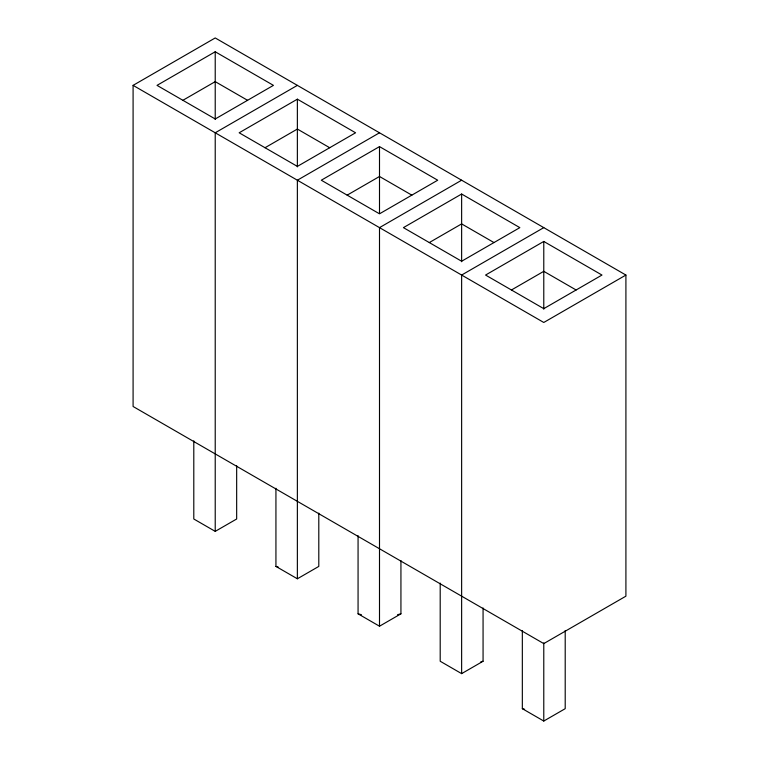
<?xml version="1.0" encoding="UTF-8"?>
<svg xmlns="http://www.w3.org/2000/svg" width="759" height="759" viewBox="0 0 759 759"><rect width="100%" height="100%" fill="white"/><g stroke="black" fill="none" stroke-linecap="round" stroke-linejoin="round"><path stroke-width="1.14" d="M133.091 85.369L215.224 37.95L625.909 275.052L625.909 596.176L543.776 643.594L133.091 406.492L133.091 85.369L543.776 322.471L625.909 275.052M215.224 51.764L157.018 85.369L215.224 118.973L273.439 85.369L215.224 51.764L215.224 119.476M182.891 100.302L215.224 81.64L247.567 100.302M297.367 85.369L215.224 132.787L215.224 531.366L193.792 518.995L193.792 440.837M297.367 99.182L239.161 132.787L297.367 166.401L355.573 132.787L297.367 99.182L297.367 166.895M265.024 147.73L297.367 129.058L329.7 147.73M379.5 132.787L297.367 180.215L297.367 578.785L275.934 566.413L275.934 488.255M379.5 146.61L321.294 180.215L379.5 213.82L437.706 180.215L379.5 146.61L379.5 213.137M347.167 195.148L379.5 176.477L411.833 195.148M461.633 180.215L379.5 227.634L379.5 626.213L358.068 613.832L358.068 535.674M461.633 194.029L403.427 227.634L461.633 261.238L519.839 227.634L461.633 194.029L461.633 261.741M429.3 242.567L461.633 223.896L493.976 242.567M543.776 227.634L461.633 275.052L461.633 673.631L440.201 661.25L440.201 583.092M543.776 241.447L485.561 275.052L543.776 308.657L601.982 275.052L543.776 241.447L543.776 309.16M511.433 289.985L543.776 271.324L576.109 289.985M215.224 531.366L236.666 518.995L236.666 465.703M297.367 578.785L318.799 566.413L318.799 513.122M379.5 626.213L400.932 613.832L400.932 560.54M461.633 673.631L483.066 661.25L483.066 607.968M522.334 630.52L522.334 708.678L543.776 721.05L565.208 708.678L565.208 630.52M397.536 614.695L400.932 613.832M480.798 661.829L483.066 661.25M275.934 566.413L278.173 566.982M358.068 613.832L361.436 614.695M522.334 708.678L524.583 709.248M543.776 642.892L543.776 721.05"/></g></svg>
